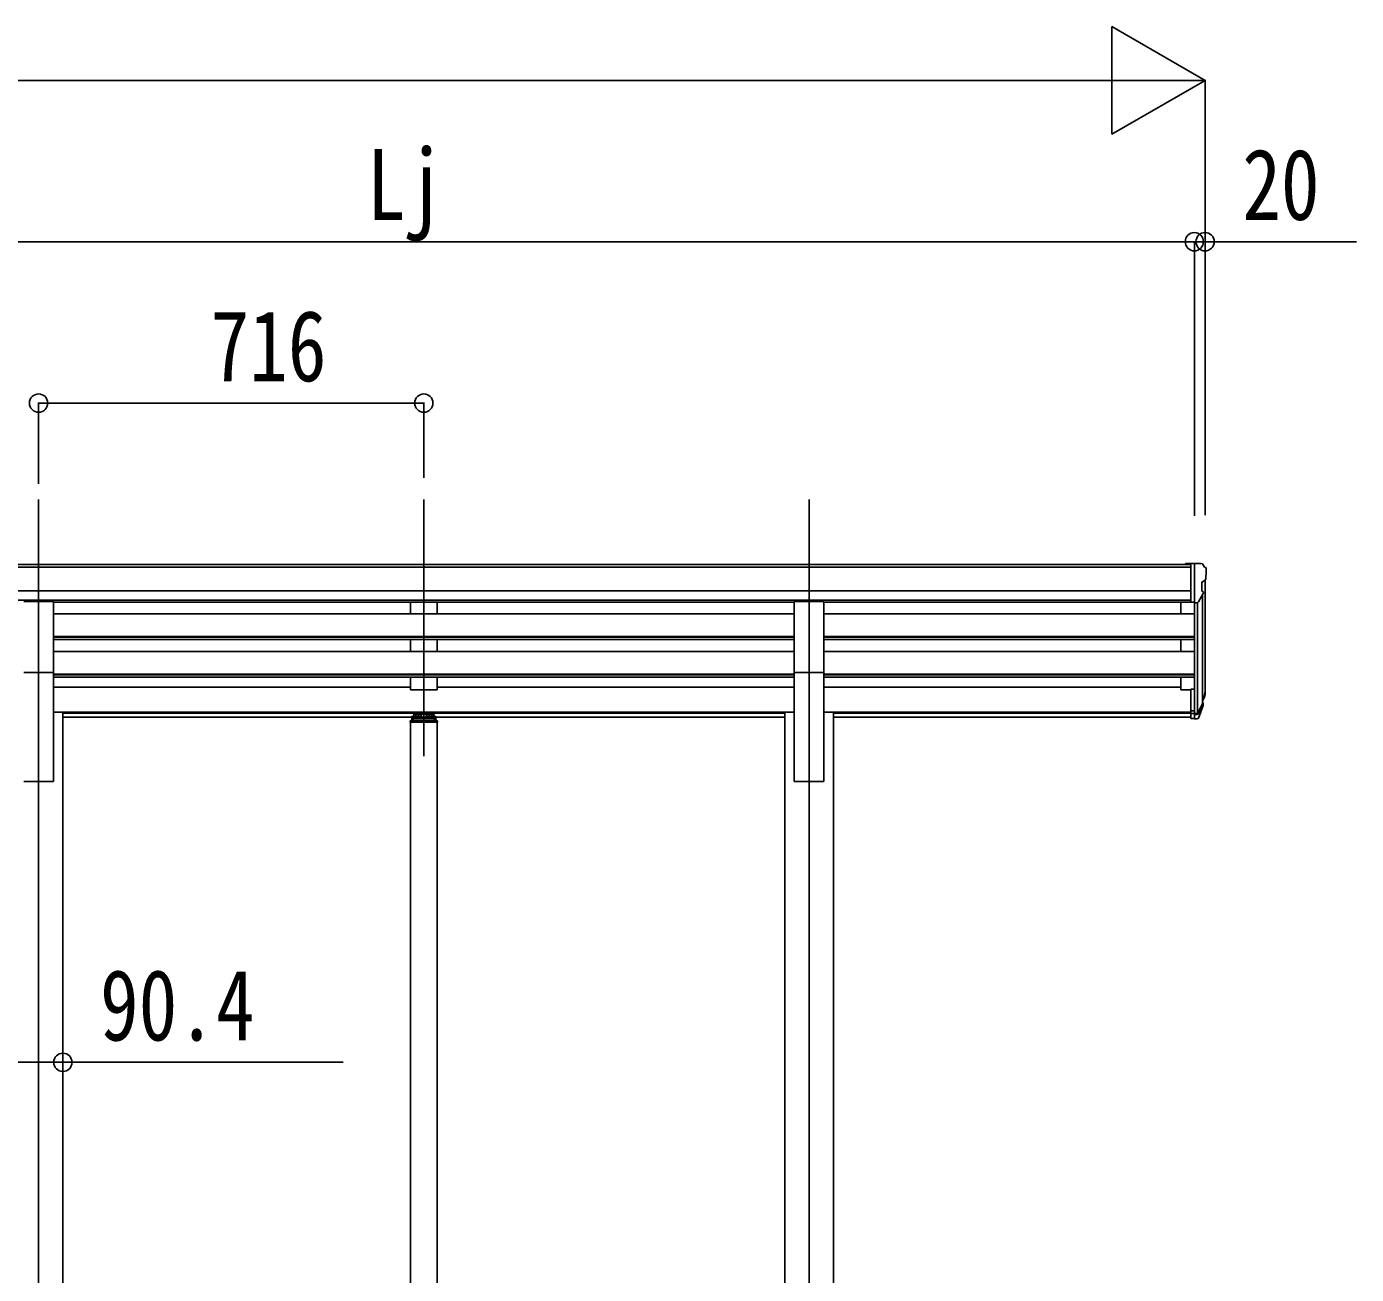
# Model space of a CAD drawing. Units: millimetres, scale not verified. Extents: x -16820 to 16820, y -11880 to 11880.
# Drawn here: x 220 to 2692, y -3561 to -1242 of the extents above; entities that cross this region are included whole.
import ezdxf
from ezdxf.enums import TextEntityAlignment as Align

# ---------------------------------------------------------------- set-up
doc = ezdxf.new("R2010")
doc.units = ezdxf.units.MM
doc.header["$LTSCALE"] = 40
for name, color, linetype in [('0-3_YKK_12', 2, 'Continuous'), ('0-4_YKK_13', 4, 'Continuous'), ('0-5_YKK_A1', 4, 'Continuous'), ('0-6_YKK_D', 6, 'Continuous')]:
    doc.layers.add(name, color=color, linetype=linetype)
doc.styles.add('ＭＳ ゴシック', font='')
doc.styles.get('ＭＳ ゴシック').set_extended_font_data('MS Gothic')

msp = doc.modelspace()

# ---------------------------------------------------------------- linework, layer by layer
at = {"layer": '0-3_YKK_12'}
for p, q in [((242.3, -2120.53), (242.3, -2598.05)), ((958.3, -2120.53), (958.3, -2598.05)), ((1674.3, -2120.53), (1674.3, -2598.05)), ((242.3, -2551.37), (242.3, -5294.93)), ((1674.3, -2551.37), (1674.3, -5294.93))]:
    msp.add_line(p, q, dxfattribs=at)
at = {"layer": '0-4_YKK_13'}
for p, q in [((2383.8, -2239.93), (2373.8, -2240.02)), ((2373.8, -2241.54), (2373.8, -2240.02)), ((2383.8, -2311.92), (2383.8, -2239.93)), ((2402.3, -2239.93), (2383.8, -2239.93)), ((2390.3, -2312.92), (2390.3, -2239.93)), ((2402.3, -2239.93), (2404.63, -2240.08)), ((2405.39, -2240.5), (2409.46, -2246.31)), ((2409.77, -2271.12), (2404.45, -2274.19)), ((2412.3, -2249.3), (2412.3, -2249.93)), ((2397.92, -2311.11), (2406.93, -2295.51)), ((2404.3, -2274.45), (2404.3, -2290.72)), ((214.8, -2310.56), (269.8, -2310.56)), ((269.8, -2442.36), (269.8, -2310.56)), ((1646.8, -2442.36), (1646.8, -2310.56)), ((1646.8, -2310.56), (1701.8, -2310.56)), ((1701.8, -2442.36), (1701.8, -2310.56)), ((2383.8, -2311.92), (2390.3, -2311.92)), ((2390.3, -2312.92), (2395.51, -2312.6)), ((214.8, -2442.36), (269.8, -2442.36)), ((1646.8, -2442.36), (1701.8, -2442.36)), ((2383.8, -2473.66), (2383.8, -2527.69)), ((2383.8, -2473.66), (2390.3, -2473.66)), ((2390.3, -2473.66), (2390.3, -2528.43)), ((2408.6, -2486.47), (2405.33, -2493.53)), ((2409.2, -2487.85), (2405.33, -2495.79)), ((976.8, -2517.58), (939.8, -2517.58)), ((939.8, -2517.58), (939.8, -2526.01)), ((939.8, -2520.07), (976.8, -2520.07)), ((976.8, -2517.58), (976.8, -2526.01)), ((2383.8, -2513.79), (2390.3, -2513.79)), ((2383.8, -2518.67), (2390.3, -2518.67)), ((2390.3, -2518.69), (2395.43, -2518.69)), ((2390.3, -2520.5), (2395.14, -2520.5)), ((2396.73, -2518.01), (2404.49, -2502.61)), ((2405.94, -2502.96), (2397.74, -2519.14)), ((2406.55, -2503.53), (2397.74, -2527.07)), ((2406.89, -2499.12), (2406.55, -2503.53)), ((932.8, -2533.21), (932.8, -2534.71)), ((983.8, -2534.71), (932.8, -2534.71)), ((982.3, -2531.71), (934.3, -2531.71)), ((935.8, -2526.07), (935.8, -2531.71)), ((938.3, -2523.5), (939.8, -2523.5)), ((938.3, -2526.01), (938.3, -2531.71)), ((938.3, -2526.01), (939.8, -2526.01)), ((938.3, -2527.9), (978.3, -2527.9)), ((942.4, -2522.5), (942.4, -2522.98)), ((945.85, -2524.39), (945.85, -2524.72)), ((947.81, -2524.06), (947.81, -2524.4)), ((948.3, -2523.15), (948.3, -2525.83)), ((948.79, -2524.06), (948.79, -2524.4)), ((950.75, -2524.72), (950.75, -2524.39)), ((954.2, -2522.5), (954.2, -2522.98)), ((962.4, -2522.5), (962.4, -2522.98)), ((965.85, -2524.39), (965.85, -2524.72)), ((967.81, -2524.06), (967.81, -2524.4)), ((968.3, -2523.15), (968.3, -2525.83)), ((968.79, -2524.06), (968.79, -2524.4)), ((970.75, -2524.72), (970.75, -2524.39)), ((974.2, -2522.5), (974.2, -2522.98)), ((976.8, -2523.5), (978.3, -2523.5)), ((976.8, -2526.01), (978.3, -2526.01)), ((978.3, -2526.01), (978.3, -2531.71)), ((980.8, -2531.71), (980.8, -2526.07)), ((983.8, -2533.21), (983.8, -2534.71)), ((2383.8, -2527.69), (2390.3, -2527.69)), ((2390.3, -2528.43), (2395.14, -2528.43))]:
    msp.add_line(p, q, dxfattribs=at)
for points in [[(946.83, -2524.62), (947.02, -2524.64), (947.1, -2524.65), (947.2, -2524.65), (947.37, -2524.64), (947.52, -2524.61), (947.64, -2524.57), (947.73, -2524.52), (947.79, -2524.46)], [(948.81, -2524.46), (948.86, -2524.52), (948.95, -2524.57), (949.08, -2524.61), (949.22, -2524.64), (949.39, -2524.65), (949.5, -2524.65), (949.58, -2524.64), (949.77, -2524.62)], [(966.83, -2524.62), (967.02, -2524.64), (967.1, -2524.65), (967.2, -2524.65), (967.37, -2524.64), (967.52, -2524.61), (967.64, -2524.57), (967.73, -2524.52), (967.79, -2524.46)], [(968.81, -2524.46), (968.86, -2524.52), (968.95, -2524.57), (969.08, -2524.61), (969.22, -2524.64), (969.39, -2524.65), (969.5, -2524.65), (969.58, -2524.64), (969.77, -2524.62)]]:
    msp.add_lwpolyline(points, dxfattribs=at)
for centre, radius, start, end in [((2404.57, -2241.07), 1, 35, 86.5), ((2409.3, -2249.3), 3, 0, 87), ((2405.39, -2266.75), 6.18, 315.00103, 354.2965), ((2210.3, -2249.93), 202, 355.05096, 0), ((2404.6, -2274.45), 0.3, 120, 180), ((2404.6, -2290.72), 0.3, 180, 265.2833), ((2404.33, -2294.01), 3, 330, 85.2833), ((2395.33, -2309.61), 3, 273.5, 330), ((2379.71, -2476.97), 30.41, 341.80266, 352.8448), ((2381.12, -2478.73), 29.53, 342.01856, 353.49194), ((934.3, -2533.21), 1.5, 90, 180), ((982.3, -2533.21), 1.5, 0, 90)]:
    msp.add_arc(centre, radius, start, end, dxfattribs=at)
for centre, major_axis, ratio, start_param, end_param in [((2322.44, -2472.49), (-87.93, 4.42), 0.541684, 3.060334, 3.2172517), ((2321.65, -2479.16), (89.06, 1.43), 0.57596, 6.1985533, 6.3701348), ((948.3, -2522.5), (5.9, 0), 0.342073, 0, 3.1415927), ((968.3, -2522.5), (5.9, 0), 0.342073, 0, 3.1415927), ((2395.14, -2517.78), (3, 0), 0.90356, 4.712389, 5.7595865), ((2395.43, -2517.33), (1.5, 0), 0.90356, 4.712389, 5.7595865), ((2320.38, -2479.06), (88.05, 0), 0.90356, 5.9828017, 6.0168888), ((2405.59, -2499.12), (-1.3, 0), 0.90356, 2.9359903, 4.9130961), ((2319.67, -2482.93), (89.07, 0), 0.90356, 6.0316505, 6.077583), ((938.3, -2526.07), (0, 2.57), 0.97237, 6.2831853, 7.8539816), ((948.3, -2517.21), (8.02, 0), 0.939674, 4.4018361, 4.5279947), ((948.3, -2517.55), (8.02, 0), 0.939674, 4.4018361, 4.5279947), ((948.3, -2516.54), (8.02, 0), 0.939674, 4.6512338, 4.7735441), ((948.3, -2517.21), (-8.02, 0), 0.939674, 1.7551906, 1.8813492), ((948.3, -2517.55), (-8.02, 0), 0.939674, 1.7551906, 1.8813492), ((968.3, -2517.21), (8.02, 0), 0.939674, 4.4018361, 4.5279947), ((968.3, -2517.55), (8.02, 0), 0.939674, 4.4018361, 4.5279947), ((968.3, -2516.54), (8.02, 0), 0.939674, 4.6512338, 4.7735441), ((968.3, -2517.21), (-8.02, 0), 0.939674, 1.7551906, 1.8813492), ((968.3, -2517.55), (-8.02, 0), 0.939674, 1.7551906, 1.8813492), ((978.3, -2526.07), (0, 2.57), 0.97237, 4.712389, 6.2831853), ((2395.14, -2525.72), (-3, 0), 0.90356, 1.5707963, 2.6179939)]:
    msp.add_ellipse(centre, major_axis=major_axis, ratio=ratio, start_param=start_param, end_param=end_param, dxfattribs=at)
for centre in [(948.3, -2522.98), (968.3, -2522.98)]:
    msp.add_ellipse(centre, major_axis=(5.9, 0), ratio=0.342073, dxfattribs=at)
at = {"layer": '0-5_YKK_A1'}
for p, q in [((2383.8, -2241.54), (-457.2, -2241.54)), ((2383.8, -2246.75), (-457.2, -2246.75)), ((2410.3, -2270.51), (2410.3, -2473.29)), ((2383.8, -2290.29), (-467.2, -2290.29)), ((2390.3, -2281.04), (2390.3, -2473.66)), ((2405.33, -2298.28), (2405.33, -2500)), ((2383.8, -2308.14), (-467.2, -2308.14)), ((1646.8, -2311.39), (269.8, -2311.39)), ((933.3, -2311.48), (933.3, -2333.35)), ((983.3, -2311.48), (983.3, -2333.35)), ((2383.8, -2311.39), (1701.8, -2311.39)), ((2365.3, -2311.39), (2365.3, -2333.45)), ((2396.3, -2312.44), (2396.31, -2518.43)), ((1646.8, -2333.45), (269.8, -2333.45)), ((983.3, -2333.35), (933.3, -2333.35)), ((2390.3, -2333.45), (1701.8, -2333.45)), ((1646.8, -2375.33), (269.8, -2375.33)), ((1646.8, -2376.82), (269.8, -2376.82)), ((1646.8, -2381.14), (269.8, -2381.14)), ((933.3, -2381.14), (933.3, -2403.45)), ((983.3, -2403.45), (983.3, -2381.14)), ((2390.3, -2375.33), (1701.8, -2375.33)), ((2390.3, -2376.82), (1701.8, -2376.82)), ((2390.3, -2381.14), (1701.8, -2381.14)), ((2365.3, -2381.14), (2365.3, -2403.55)), ((1646.8, -2403.55), (269.8, -2403.55)), ((983.3, -2403.45), (933.3, -2403.45)), ((2390.3, -2403.55), (1701.8, -2403.55)), ((269.8, -2442.36), (269.8, -2644.93)), ((1646.8, -2445.43), (269.8, -2445.43)), ((1646.8, -2442.36), (1646.8, -2644.93)), ((1701.8, -2442.36), (1701.8, -2644.93)), ((2390.3, -2445.43), (1701.8, -2445.43)), ((1646.8, -2446.93), (269.8, -2446.93)), ((1646.8, -2451.24), (269.8, -2451.24)), ((933.3, -2469.35), (269.8, -2469.35)), ((933.3, -2451.24), (933.3, -2474.29)), ((983.3, -2451.24), (983.3, -2474.29)), ((1646.8, -2469.35), (983.3, -2469.35)), ((2390.3, -2446.93), (1701.8, -2446.93)), ((2390.3, -2451.24), (1701.8, -2451.24)), ((2365.3, -2469.35), (1701.8, -2469.35)), ((2365.3, -2451.24), (2365.3, -2474.29)), ((983.3, -2474.29), (933.3, -2474.29)), ((2365.3, -2474.29), (2383.8, -2474.29)), ((287.5, -2515.93), (269.8, -2515.93)), ((287.5, -5194.93), (287.5, -2515.93)), ((1629.1, -2516.36), (287.5, -2516.36)), ((1629.1, -2517.76), (287.5, -2517.76)), ((1629.1, -5194.93), (1629.1, -2515.93)), ((1629.1, -2515.93), (1646.8, -2515.93)), ((1719.5, -2515.93), (1701.8, -2515.93)), ((1719.5, -5194.93), (1719.5, -2515.93)), ((2383.8, -2516.36), (1719.5, -2516.36)), ((1719.5, -2517.76), (2383.8, -2517.76)), ((1629.1, -2525.45), (287.5, -2525.45)), ((933.3, -2534.71), (933.3, -4894.93)), ((983.3, -2534.71), (983.3, -4894.93)), ((1719.5, -2525.45), (2383.8, -2525.45)), ((214.8, -2644.93), (269.8, -2644.93)), ((1646.8, -2644.93), (1701.8, -2644.93))]:
    msp.add_line(p, q, dxfattribs=at)
at = {"layer": '0-6_YKK_D'}
for p, q in [((2410.3, -1341.54), (2237.09, -1241.54)), ((2237.09, -1241.54), (2237.09, -1441.54)), ((-3157.7, -1341.54), (2210.3, -1341.54)), ((2410.3, -1341.54), (2063.89, -1341.54)), ((2410.3, -1341.54), (2237.09, -1441.54)), ((2410.3, -2150.11), (2410.3, -1340.54)), ((-473.7, -1641.54), (2390.3, -1641.54)), ((2390.3, -2151.11), (2390.3, -1640.54)), ((2390.3, -2151.11), (2390.3, -1640.54)), ((2410.3, -2149.11), (2410.3, -1640.54)), ((242.3, -2091.64), (242.3, -1940.54)), ((242.3, -1941.54), (958.3, -1941.54)), ((958.3, -2080.51), (958.3, -1940.54))]:
    msp.add_line(p, q, dxfattribs=at)
for points in [[(2390.3, -1641.54), (2410.3, -1641.54), (2691.5, -1641.54)], [(197.1, -3167.09), (287.5, -3167.09), (808.7, -3167.09)]]:
    msp.add_lwpolyline(points, dxfattribs=at)
for centre in [(2390.3, -1641.54), (2390.3, -1641.54), (2410.3, -1641.54), (242.3, -1941.54), (958.3, -1941.54), (287.5, -3167.09)]:
    msp.add_circle(centre, 17, dxfattribs=at)

# ---------------------------------------------------------------- texts
at = {"layer": '0-6_YKK_D', "style": 'ＭＳ ゴシック', "width": 0.8}
for s, p in [('Lj', (852.7, -1640.54)), ('20', (2479.3, -1640.54)), ('716', (561.9, -1940.54)), ('90.4', (356.5, -3166.09))]:
    msp.add_text(s, height=132, dxfattribs=at).set_placement(p, align=Align.BOTTOM_LEFT)

doc.saveas('drawing.dxf')
